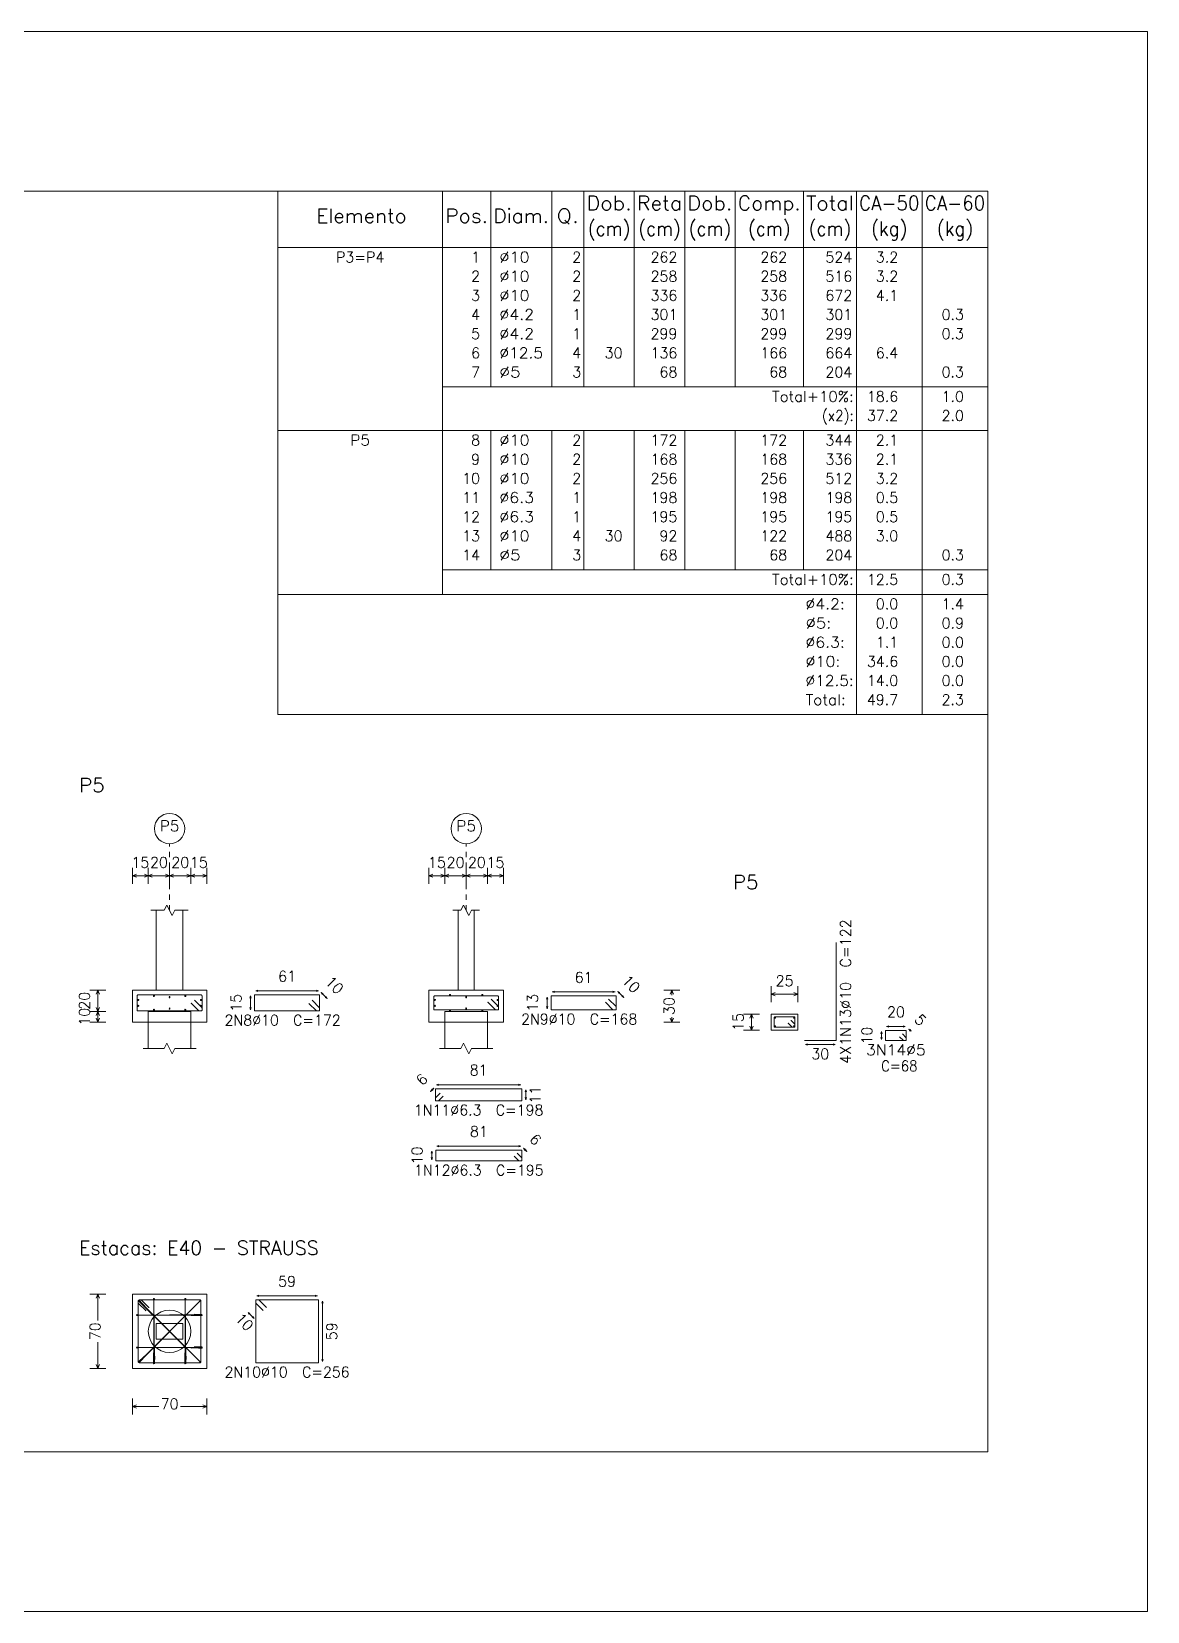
# Model space of a CAD drawing. Header units: millimetres. Extents: x 0 to 376, y 0 to 134.
# Drawn here: x 153.61 to 174.59, y 92.2 to 121.9 of the extents above; entities that cross this region are included whole.
import ezdxf
from ezdxf.enums import TextEntityAlignment as Align

# ---------------------------------------------------------------- set-up
doc = ezdxf.new("R2010")
doc.units = ezdxf.units.MM
doc.linetypes.add('CYPE_PUNTO', pattern=[0.075, 0, -0.075])
for name, color, linetype, lineweight in [('FUN_COTAS', 2, 'Continuous', 0), ('FUN_DES_ARMADURAS', 4, 'Continuous', 0), ('FUN_GEOMETRIA', 2, 'Continuous', 0), ('FUN_REFEREN', 2, 'Continuous', 0), ('FUN_TXT_ARMADURAS', 3, 'Continuous', 0), ('QUAD_BORDA', 1, 'Continuous', 20), ('QUAD_LIMITES', 2, 'Continuous', 0), ('TABELAS', 1, 'Continuous', 9), ('TEXTO_TABELAS', 1, 'Continuous', 0)]:
    doc.layers.add(name, color=color, linetype=linetype, lineweight=lineweight)
doc.styles.add('CYPETXT', font='romans__.ttf', dxfattribs={"height": 0.2})

msp = doc.modelspace()

# ---------------------------------------------------------------- hatches: boundary and pattern name
at = {"layer": 'FUN_DES_ARMADURAS'}
h = msp.add_hatch(color=256, dxfattribs=at)
edge = h.paths.add_edge_path(flags=0)
edge.add_arc((156.6691, 103.6918), 0.0016, 0, 360)
h = msp.add_hatch(color=256, dxfattribs=at)
edge = h.paths.add_edge_path(flags=0)
edge.add_arc((162.1858, 103.6518), 0.0016, 0, 360)
h = msp.add_hatch(color=256, dxfattribs=at)
edge = h.paths.add_edge_path(flags=0)
edge.add_arc((162.2458, 103.7118), 0.0016, 0, 360)
h = msp.add_hatch(color=256, dxfattribs=at)
edge = h.paths.add_edge_path(flags=0)
edge.add_arc((156.6091, 103.6319), 0.0016, 0, 360)
h = msp.add_hatch(color=256, dxfattribs=at)
edge = h.paths.add_edge_path(flags=0)
edge.add_arc((167.8328, 103.2562), 0.0016, 0, 360)
h = msp.add_hatch(color=256, dxfattribs=at)
edge = h.paths.add_edge_path(flags=0)
edge.add_arc((167.8878, 103.3112), 0.0016, 0, 360)
h = msp.add_hatch(color=256, dxfattribs=at)
edge = h.paths.add_edge_path(flags=0)
edge.add_arc((155.6828, 97.9695), 0.0016, 0, 360)
h = msp.add_hatch(color=256, dxfattribs=at)
edge = h.paths.add_edge_path(flags=0)
edge.add_arc((155.7328, 97.9399), 0.0016, 0, 360)
h = msp.add_hatch(color=256, dxfattribs=at)
edge = h.paths.add_edge_path(flags=0)
edge.add_arc((155.752, 97.8545), 0.0016, 0, 360)
h = msp.add_hatch(color=256, dxfattribs=at)
edge = h.paths.add_edge_path(flags=0)
edge.add_arc((155.812, 97.9145), 0.0016, 0, 360)
h = msp.add_hatch(color=256, dxfattribs=at)
edge = h.paths.add_edge_path(flags=0)
edge.add_arc((156.6091, 97.764), 0.0016, 0, 360)
h = msp.add_hatch(color=256, dxfattribs=at)
edge = h.paths.add_edge_path(flags=0)
edge.add_arc((156.6691, 97.7865), 0.0016, 0, 360)
h = msp.add_hatch(color=256, dxfattribs=at)
edge = h.paths.add_edge_path(flags=0)
edge.add_arc((156.6091, 97.154), 0.0016, 0, 360)
h = msp.add_hatch(color=256, dxfattribs=at)
edge = h.paths.add_edge_path(flags=0)
edge.add_arc((156.6691, 97.1765), 0.0016, 0, 360)
h = msp.add_hatch(color=256, dxfattribs=at)
edge = h.paths.add_edge_path(flags=0)
edge.add_arc((155.6973, 96.9478), 0.0016, 0, 360)
h = msp.add_hatch(color=256, dxfattribs=at)
edge = h.paths.add_edge_path(flags=0)
edge.add_arc((155.7268, 96.9979), 0.0016, 0, 360)
h = msp.add_hatch(color=256, dxfattribs=at)
edge = h.paths.add_edge_path(flags=0)
edge.add_arc((155.8993, 97.0573), 0.0016, 0, 360)
h = msp.add_hatch(color=256, dxfattribs=at)
edge = h.paths.add_edge_path(flags=0)
edge.add_arc((155.9221, 96.9973), 0.0016, 0, 360)
h = msp.add_hatch(color=256, dxfattribs=at)
edge = h.paths.add_edge_path(flags=0)
edge.add_arc((156.4893, 97.0573), 0.0016, 0, 360)
h = msp.add_hatch(color=256, dxfattribs=at)
edge = h.paths.add_edge_path(flags=0)
edge.add_arc((156.5121, 96.9973), 0.0016, 0, 360)

# ---------------------------------------------------------------- linework, layer by layer
at = {"layer": 'FUN_COTAS', "linetype": 'CYPE_PUNTO'}
for p, q in [((156.2005, 105.3805), (156.2005, 106.6315)), ((161.7773, 105.3805), (161.7773, 106.6315))]:
    msp.add_line(p, q, dxfattribs=at)
at = {"layer": 'FUN_COTAS'}
for p, q in [((155.5006, 105.8815), (155.5006, 106.1815)), ((155.5006, 106.0315), (155.5755, 106.0615)), ((155.5006, 106.0315), (155.5755, 106.0015)), ((155.5006, 106.0315), (155.8005, 106.0315)), ((155.8005, 106.0315), (155.7255, 106.0615)), ((155.8005, 106.0315), (155.7255, 106.0015)), ((155.8005, 105.8815), (155.8005, 106.1815)), ((155.8005, 105.8815), (155.8005, 106.1815)), ((155.8005, 106.0315), (155.8756, 106.0615)), ((155.8005, 106.0315), (155.8756, 106.0015)), ((155.8005, 106.0315), (156.2005, 106.0315)), ((156.2005, 106.0315), (156.1256, 106.0615)), ((156.2005, 106.0315), (156.1256, 106.0015)), ((156.2005, 105.8815), (156.2005, 106.1815)), ((156.2005, 105.8815), (156.2005, 106.1815)), ((156.2005, 106.0315), (156.2756, 106.0615)), ((156.2005, 106.0315), (156.2756, 106.0015)), ((156.2005, 106.0315), (156.6005, 106.0315)), ((156.6005, 106.0315), (156.5256, 106.0615)), ((156.6005, 106.0315), (156.5256, 106.0015)), ((156.6005, 105.8815), (156.6005, 106.1815)), ((156.6005, 105.8815), (156.6005, 106.1815)), ((156.6005, 106.0315), (156.6755, 106.0615)), ((156.6005, 106.0315), (156.6755, 106.0015)), ((156.6005, 106.0315), (156.9006, 106.0315)), ((156.9006, 106.0315), (156.8255, 106.0615)), ((156.9006, 106.0315), (156.8255, 106.0015)), ((156.9006, 105.8815), (156.9006, 106.1815)), ((161.0772, 105.8815), (161.0772, 106.1815)), ((161.0772, 106.0315), (161.1523, 106.0615)), ((161.0772, 106.0315), (161.1523, 106.0015)), ((161.0772, 106.0315), (161.3773, 106.0315)), ((161.3773, 106.0315), (161.3022, 106.0615)), ((161.3773, 106.0315), (161.3022, 106.0015)), ((161.3773, 105.8815), (161.3773, 106.1815)), ((161.3773, 105.8815), (161.3773, 106.1815)), ((161.3773, 106.0315), (161.4522, 106.0615)), ((161.3773, 106.0315), (161.4522, 106.0015)), ((161.3773, 106.0315), (161.7773, 106.0315)), ((161.7773, 106.0315), (161.7022, 106.0615)), ((161.7773, 106.0315), (161.7022, 106.0015)), ((161.7773, 105.8815), (161.7773, 106.1815)), ((161.7773, 105.8815), (161.7773, 106.1815)), ((161.7773, 106.0315), (161.8522, 106.0615)), ((161.7773, 106.0315), (161.8522, 106.0015)), ((161.7773, 106.0315), (162.1772, 106.0315)), ((162.1772, 106.0315), (162.1022, 106.0615)), ((162.1772, 106.0315), (162.1022, 106.0015)), ((162.1772, 105.8815), (162.1772, 106.1815)), ((162.1772, 105.8815), (162.1772, 106.1815)), ((162.1772, 106.0315), (162.2523, 106.0615)), ((162.1772, 106.0315), (162.2523, 106.0015)), ((162.1772, 106.0315), (162.4772, 106.0315)), ((162.4772, 106.0315), (162.4023, 106.0615)), ((162.4772, 106.0315), (162.4023, 106.0015)), ((162.4772, 105.8815), (162.4772, 106.1815)), ((167.5135, 103.6556), (167.5135, 103.9557)), ((168.0135, 103.6556), (168.0135, 103.9557)), ((154.6995, 103.8805), (154.9995, 103.8805)), ((154.8495, 103.8805), (154.8195, 103.8055)), ((154.8495, 103.8805), (154.8795, 103.8055)), ((154.8495, 103.4805), (154.8495, 103.8805)), ((165.4923, 103.8805), (165.7922, 103.8805)), ((165.6422, 103.8805), (165.6122, 103.8055)), ((165.6422, 103.8805), (165.6722, 103.8055)), ((165.6422, 103.786), (165.6422, 103.8805)), ((167.5135, 103.8056), (167.5885, 103.8357)), ((167.5135, 103.8056), (167.5885, 103.7756)), ((167.5135, 103.8056), (168.0135, 103.8056)), ((168.0135, 103.8056), (167.9385, 103.8357)), ((168.0135, 103.8056), (167.9385, 103.7756)), ((154.6995, 103.4805), (154.9995, 103.4805)), ((154.6995, 103.4805), (154.9995, 103.4805)), ((154.8495, 103.4805), (154.8195, 103.5555)), ((154.8495, 103.4805), (154.8195, 103.4055)), ((154.8495, 103.4805), (154.8795, 103.5555)), ((154.8495, 103.4805), (154.8795, 103.4055)), ((154.8495, 103.2805), (154.8495, 103.4805)), ((165.6422, 103.2805), (165.6422, 103.375)), ((166.9923, 103.4305), (167.2922, 103.4305)), ((167.1422, 103.4305), (167.1122, 103.3555)), ((167.1422, 103.4305), (167.1722, 103.3555)), ((167.1422, 103.1305), (167.1422, 103.4305)), ((154.6995, 103.2805), (154.9995, 103.2805)), ((154.8495, 103.2805), (154.8195, 103.3555)), ((154.8495, 103.2805), (154.8795, 103.3555)), ((165.4923, 103.2805), (165.7922, 103.2805)), ((165.6422, 103.2805), (165.6122, 103.3555)), ((165.6422, 103.2805), (165.6722, 103.3555)), ((166.9923, 103.1305), (167.2922, 103.1305)), ((167.1422, 103.1305), (167.1122, 103.2055)), ((167.1422, 103.1305), (167.1722, 103.2055)), ((154.6995, 98.1659), (154.9995, 98.1659)), ((154.8495, 98.1659), (154.8195, 98.0909)), ((154.8495, 98.1659), (154.8795, 98.0909)), ((154.8495, 97.6714), (154.8495, 98.1659)), ((154.8495, 96.7659), (154.8495, 97.2604)), ((154.8495, 96.7659), (154.8195, 96.8409)), ((154.8495, 96.7659), (154.8795, 96.8409)), ((154.6995, 96.7659), (154.9995, 96.7659)), ((155.5006, 95.9009), (155.5006, 96.2009)), ((155.5006, 96.0509), (155.5755, 96.0809)), ((155.5006, 96.0509), (155.5755, 96.0209)), ((155.5006, 96.0509), (155.995, 96.0509)), ((156.406, 96.0509), (156.9006, 96.0509)), ((156.9006, 96.0509), (156.8255, 96.0809)), ((156.9006, 96.0509), (156.8255, 96.0209)), ((156.9006, 95.9009), (156.9006, 96.2009))]:
    msp.add_line(p, q, dxfattribs=at)
for centre in [(156.2005, 106.9168), (161.7773, 106.9168)]:
    msp.add_circle(centre, 0.2853, dxfattribs=at)
at = {"layer": 'FUN_DES_ARMADURAS'}
for p, q in [((155.5956, 103.6955), (155.6256, 103.6955)), ((155.6105, 103.6805), (155.6105, 103.7105)), ((155.8905, 103.7705), (155.9205, 103.7705)), ((155.9056, 103.7555), (155.9056, 103.7855)), ((156.1911, 103.7542), (156.21, 103.7542)), ((156.1911, 103.7416), (156.21, 103.7416)), ((156.2005, 103.7447), (156.2005, 103.7636)), ((156.2005, 103.7322), (156.2005, 103.7511)), ((156.4805, 103.7705), (156.5105, 103.7705)), ((156.4956, 103.7555), (156.4956, 103.7855)), ((156.7756, 103.6955), (156.8056, 103.6955)), ((156.7905, 103.6805), (156.7905, 103.7105)), ((161.1722, 103.6955), (161.2022, 103.6955)), ((161.1873, 103.6805), (161.1873, 103.7105)), ((161.4572, 103.7905), (161.4872, 103.7905)), ((161.4723, 103.7755), (161.4723, 103.8055)), ((161.7678, 103.7542), (161.7867, 103.7542)), ((161.7678, 103.7416), (161.7867, 103.7416)), ((161.7773, 103.7447), (161.7773, 103.7636)), ((161.7773, 103.7322), (161.7773, 103.7511)), ((162.0673, 103.7905), (162.0973, 103.7905)), ((162.0822, 103.7755), (162.0822, 103.8055)), ((162.3522, 103.6955), (162.3822, 103.6955)), ((162.3673, 103.6805), (162.3673, 103.7105)), ((155.5956, 103.5855), (155.6256, 103.5855)), ((155.6105, 103.5705), (155.6105, 103.6005)), ((155.8905, 103.5105), (155.9205, 103.5105)), ((155.9056, 103.4955), (155.9056, 103.5255)), ((156.1911, 103.5394), (156.21, 103.5394)), ((156.1911, 103.5268), (156.21, 103.5268)), ((156.2005, 103.5299), (156.2005, 103.5489)), ((156.2005, 103.5173), (156.2005, 103.5362)), ((156.4805, 103.5105), (156.5105, 103.5105)), ((156.4956, 103.4955), (156.4956, 103.5255)), ((156.7756, 103.5855), (156.8056, 103.5855)), ((156.7905, 103.5705), (156.7905, 103.6005)), ((161.1722, 103.5855), (161.2022, 103.5855)), ((161.1873, 103.5705), (161.1873, 103.6005)), ((161.4572, 103.4905), (161.4872, 103.4905)), ((161.4723, 103.4755), (161.4723, 103.5055)), ((161.7678, 103.5394), (161.7867, 103.5394)), ((161.7678, 103.5268), (161.7867, 103.5268)), ((161.7773, 103.5299), (161.7773, 103.5489)), ((161.7773, 103.5173), (161.7773, 103.5362)), ((162.0673, 103.4905), (162.0973, 103.4905)), ((162.0822, 103.4755), (162.0822, 103.5055)), ((162.3522, 103.5855), (162.3822, 103.5855)), ((162.3673, 103.5705), (162.3673, 103.6005)), ((167.5685, 103.3605), (167.5985, 103.3605)), ((167.5685, 103.3605), (167.5985, 103.3605)), ((167.5835, 103.3455), (167.5835, 103.3755)), ((167.5835, 103.3455), (167.5835, 103.3755)), ((167.9285, 103.3605), (167.9585, 103.3605)), ((167.9285, 103.3605), (167.9585, 103.3605)), ((167.9435, 103.3455), (167.9435, 103.3755)), ((167.9435, 103.3455), (167.9435, 103.3755)), ((167.5685, 103.2005), (167.5985, 103.2005)), ((167.5685, 103.2005), (167.5985, 103.2005)), ((167.5835, 103.1855), (167.5835, 103.2155)), ((167.5835, 103.1855), (167.5835, 103.2155)), ((167.9285, 103.2005), (167.9585, 103.2005)), ((167.9285, 103.2005), (167.9585, 103.2005)), ((167.9435, 103.1855), (167.9435, 103.2155)), ((167.9435, 103.1855), (167.9435, 103.2155))]:
    msp.add_line(p, q, dxfattribs=at)
for points in [[(168.1355, 102.9305), (168.7355, 102.9305), (168.7355, 104.7753)], [(156.6691, 103.6918), (156.8062, 103.5549), (156.8094, 103.55), (156.8106, 103.5443), (156.8106, 103.5055), (156.8085, 103.498), (156.8031, 103.4925), (156.7956, 103.4905), (155.6055, 103.4905), (155.598, 103.4925), (155.5926, 103.498), (155.5906, 103.5055), (155.5906, 103.7755), (155.5926, 103.783), (155.598, 103.7885), (155.6055, 103.7905), (156.7955, 103.7905), (156.8031, 103.7885), (156.8085, 103.783), (156.8106, 103.7755), (156.8106, 103.5055), (156.8085, 103.498), (156.8031, 103.4925), (156.7956, 103.4905), (156.7568, 103.4905), (156.751, 103.4916), (156.7462, 103.4949), (156.6091, 103.6319)], [(158.8781, 103.6918), (159.0196, 103.5505), (159.0196, 103.4905), (157.7996, 103.4905), (157.7996, 103.7905), (159.0196, 103.7905), (159.0196, 103.4905), (158.9596, 103.4905), (158.8181, 103.6319)], [(162.2458, 103.7118), (162.3829, 103.5748), (162.3861, 103.57), (162.3872, 103.5642), (162.3872, 103.5255), (162.3852, 103.518), (162.3798, 103.5125), (162.3723, 103.5105), (161.1822, 103.5105), (161.1747, 103.5125), (161.1693, 103.518), (161.1672, 103.5255), (161.1672, 103.7555), (161.1693, 103.763), (161.1747, 103.7685), (161.1822, 103.7705), (162.3723, 103.7705), (162.3798, 103.7685), (162.3852, 103.763), (162.3872, 103.7555), (162.3872, 103.5255), (162.3852, 103.518), (162.3798, 103.5125), (162.3723, 103.5105), (162.3335, 103.5105), (162.3277, 103.5116), (162.3229, 103.5149), (162.1858, 103.6518)], [(164.4548, 103.7118), (164.5962, 103.5705), (164.5962, 103.5105), (163.3762, 103.5105), (163.3762, 103.7705), (164.5962, 103.7705), (164.5962, 103.5105), (164.5363, 103.5105), (164.3948, 103.6518)], [(167.8878, 103.3112), (167.9556, 103.2434), (167.9577, 103.2402), (167.9585, 103.2363), (167.9585, 103.1955), (167.9572, 103.1905), (167.9535, 103.1868), (167.9485, 103.1855), (167.5785, 103.1855), (167.5735, 103.1868), (167.5698, 103.1905), (167.5685, 103.1955), (167.5685, 103.3655), (167.5698, 103.3705), (167.5735, 103.3742), (167.5785, 103.3755), (167.9485, 103.3755), (167.9535, 103.3742), (167.9572, 103.3705), (167.9585, 103.3655), (167.9585, 103.1955), (167.9572, 103.1905), (167.9535, 103.1868), (167.9485, 103.1855), (167.9076, 103.1855), (167.9038, 103.1863), (167.9006, 103.1884), (167.8328, 103.2562)], [(169.9818, 103.0562), (170.0525, 102.9855), (170.0525, 102.9305), (169.6625, 102.9305), (169.6625, 103.1205), (170.0525, 103.1205), (170.0525, 102.9305), (169.9975, 102.9305), (169.9268, 103.0012)], [(161.2882, 101.9454), (161.1991, 101.8564), (161.1991, 101.8001), (162.8218, 101.8001), (162.8218, 102.0275), (161.1991, 102.0275), (161.1991, 101.8001), (161.2554, 101.8001), (161.3445, 101.8892)], [(162.7371, 100.8162), (162.8262, 100.7272), (162.8262, 100.6709), (161.2036, 100.6709), (161.2036, 100.8731), (162.8262, 100.8731), (162.8262, 100.6709), (162.7699, 100.6709), (162.6808, 100.76)], [(155.752, 97.8545), (155.6149, 97.9915), (155.6117, 97.9964), (155.6105, 98.0021), (155.6105, 98.0409), (155.6126, 98.0484), (155.618, 98.0539), (155.6255, 98.0559), (156.7756, 98.0559), (156.7831, 98.0539), (156.7885, 98.0484), (156.7905, 98.0409), (156.7905, 96.8909), (156.7885, 96.8834), (156.7831, 96.8779), (156.7756, 96.8759), (155.6256, 96.8759), (155.618, 96.8779), (155.6126, 96.8834), (155.6105, 96.8909), (155.6105, 98.0409), (155.6126, 98.0484), (155.618, 98.0539), (155.6255, 98.0559), (155.6643, 98.0559), (155.6701, 98.0548), (155.6749, 98.0515), (155.812, 97.9145)], [(155.6828, 97.9695), (155.6236, 98.0316), (155.6219, 98.0334), (155.6214, 98.0341), (155.6222, 98.0349), (155.6234, 98.034), (155.6264, 98.0311), (155.6304, 98.0272), (156.7662, 96.9002), (156.7702, 96.8962), (156.7732, 96.8933), (156.7742, 96.8922), (156.7732, 96.8933), (156.7703, 96.8962), (156.7663, 96.9002), (155.6348, 98.0316), (155.6309, 98.0356), (155.628, 98.0386), (155.6271, 98.0398), (155.6311, 98.0438), (155.6323, 98.0429), (155.6353, 98.04), (155.6393, 98.0361), (155.6679, 98.0077), (155.671, 98.0046), (155.6736, 98.002), (155.7328, 97.9399)], [(155.6973, 96.9478), (155.6349, 96.8888), (155.6331, 96.8871), (155.6324, 96.8866), (155.6316, 96.8875), (155.6325, 96.8887), (155.6353, 96.8917), (155.6393, 96.8958), (156.7663, 98.0316), (156.7703, 98.0356), (156.7732, 98.0385), (156.7742, 98.0396), (156.7732, 98.0385), (156.7703, 98.0356), (156.7663, 98.0316), (155.6348, 96.9002), (155.6308, 96.8962), (155.6278, 96.8934), (155.6266, 96.8924), (155.6226, 96.8964), (155.6236, 96.8976), (155.6264, 96.9006), (155.6304, 96.9047), (155.6588, 96.9333), (155.6618, 96.9363), (155.6645, 96.9389), (155.7268, 96.9979)], [(155.9221, 96.9973), (155.918, 96.8603), (155.9178, 96.857), (155.9176, 96.8559), (155.9161, 96.8559), (155.9158, 96.8579), (155.9156, 96.8634), (155.9154, 96.8709), (155.9057, 98.0609), (155.9056, 98.0684), (155.9056, 98.0739), (155.9056, 98.0759), (155.9056, 98.0739), (155.9056, 98.0684), (155.9056, 98.0609), (155.9056, 96.8709), (155.9055, 96.8634), (155.9053, 96.8579), (155.905, 96.8559), (155.8961, 96.8559), (155.8958, 96.8579), (155.8956, 96.8634), (155.8954, 96.8709), (155.8951, 96.9097), (155.8951, 96.9154), (155.8952, 96.9203), (155.8993, 97.0573)], [(156.5121, 96.9973), (156.508, 96.8603), (156.5078, 96.857), (156.5076, 96.8559), (156.5061, 96.8559), (156.5058, 96.8579), (156.5056, 96.8634), (156.5054, 96.8709), (156.4957, 98.0609), (156.4956, 98.0684), (156.4956, 98.0739), (156.4956, 98.0759), (156.4956, 98.0739), (156.4956, 98.0684), (156.4956, 98.0609), (156.4956, 96.8709), (156.4955, 96.8634), (156.4953, 96.8579), (156.495, 96.8559), (156.4861, 96.8559), (156.4858, 96.8579), (156.4856, 96.8634), (156.4854, 96.8709), (156.4851, 96.9097), (156.4851, 96.9154), (156.4852, 96.9203), (156.4893, 97.0573)], [(157.961, 97.8545), (157.8195, 97.9959), (157.8195, 98.0559), (158.9995, 98.0559), (158.9995, 96.8759), (157.8195, 96.8759), (157.8195, 98.0559), (157.8795, 98.0559), (158.021, 97.9145)], [(156.6691, 97.7865), (156.8062, 97.783), (156.8094, 97.7829), (156.8106, 97.7827), (156.8106, 97.7814), (156.8085, 97.7811), (156.8031, 97.7809), (156.7956, 97.7808), (155.6055, 97.771), (155.598, 97.771), (155.5926, 97.7709), (155.5906, 97.7709), (155.5926, 97.7709), (155.598, 97.7709), (155.6055, 97.7709), (156.7955, 97.7709), (156.8031, 97.7708), (156.8085, 97.7707), (156.8106, 97.7704), (156.8106, 97.7614), (156.8085, 97.7611), (156.8031, 97.7609), (156.7956, 97.7608), (156.7568, 97.7605), (156.751, 97.7605), (156.7462, 97.7605), (156.6091, 97.764)], [(156.6691, 97.1765), (156.8062, 97.173), (156.8094, 97.1729), (156.8106, 97.1727), (156.8106, 97.1714), (156.8085, 97.1711), (156.8031, 97.1709), (156.7956, 97.1708), (155.6055, 97.161), (155.598, 97.161), (155.5926, 97.1609), (155.5906, 97.1609), (155.5926, 97.1609), (155.598, 97.1609), (155.6055, 97.1609), (156.7955, 97.1609), (156.8031, 97.1608), (156.8085, 97.1607), (156.8106, 97.1604), (156.8106, 97.1514), (156.8085, 97.1511), (156.8031, 97.1509), (156.7956, 97.1508), (156.7568, 97.1505), (156.751, 97.1505), (156.7462, 97.1505), (156.6091, 97.154)]]:
    msp.add_lwpolyline(points, dxfattribs=at)
for centre, radius in [((155.6105, 103.6955), 0.01), ((155.9056, 103.7705), 0.01), ((156.2005, 103.7542), 0.0063), ((156.2005, 103.7416), 0.0063), ((156.4956, 103.7705), 0.01), ((156.6691, 103.6918), 0.0016), ((156.7905, 103.6955), 0.01), ((161.1873, 103.6955), 0.01), ((161.4723, 103.7905), 0.01), ((161.7773, 103.7542), 0.0063), ((161.7773, 103.7416), 0.0063), ((162.0822, 103.7905), 0.01), ((162.1858, 103.6518), 0.0016), ((162.2458, 103.7118), 0.0016), ((162.3673, 103.6955), 0.01), ((155.6105, 103.5855), 0.01), ((155.9056, 103.5105), 0.01), ((156.2005, 103.5394), 0.0063), ((156.2005, 103.5268), 0.0063), ((156.4956, 103.5105), 0.01), ((156.6091, 103.6319), 0.0016), ((156.7905, 103.5855), 0.01), ((161.1873, 103.5855), 0.01), ((161.4723, 103.4905), 0.01), ((161.7773, 103.5394), 0.0063), ((161.7773, 103.5268), 0.0063), ((162.0822, 103.4905), 0.01), ((162.3673, 103.5855), 0.01), ((167.5835, 103.3605), 0.01), ((167.5835, 103.3605), 0.01), ((167.9435, 103.3605), 0.01), ((167.9435, 103.3605), 0.01), ((167.5835, 103.2005), 0.01), ((167.5835, 103.2005), 0.01), ((167.8328, 103.2562), 0.0016), ((167.8878, 103.3112), 0.0016), ((167.9435, 103.2005), 0.01), ((167.9435, 103.2005), 0.01), ((155.9056, 98.0759), 0.01), ((156.4956, 98.0759), 0.01), ((156.7742, 98.0396), 0.0063), ((155.5906, 97.7709), 0.01), ((155.6828, 97.9695), 0.0016), ((155.7328, 97.9399), 0.0016), ((155.752, 97.8545), 0.0016), ((155.812, 97.9145), 0.0016), ((156.6091, 97.764), 0.0016), ((156.6691, 97.7865), 0.0016), ((155.5906, 97.1609), 0.01), ((156.6091, 97.154), 0.0016), ((156.6691, 97.1765), 0.0016), ((155.6973, 96.9478), 0.0016), ((155.7268, 96.9979), 0.0016), ((155.8993, 97.0573), 0.0016), ((155.9221, 96.9973), 0.0016), ((156.4893, 97.0573), 0.0016), ((156.5121, 96.9973), 0.0016), ((156.7742, 96.8922), 0.0063)]:
    msp.add_circle(centre, radius, dxfattribs=at)
at = {"layer": 'FUN_GEOMETRIA'}
for p, q in [((155.9505, 105.3805), (155.9505, 103.8805)), ((156.4505, 103.8805), (156.4505, 105.3805)), ((161.6273, 103.8805), (161.6273, 105.3805)), ((161.9272, 103.8805), (161.9272, 105.3805)), ((155.5006, 103.8805), (156.9006, 103.8805)), ((155.5006, 103.8805), (155.5006, 103.2805)), ((156.4505, 103.8805), (155.9505, 103.8805)), ((156.9006, 103.2805), (156.9006, 103.8805)), ((161.0772, 103.8805), (162.4772, 103.8805)), ((161.0772, 103.2805), (161.0772, 103.8805)), ((161.9272, 103.8805), (161.6273, 103.8805)), ((162.4772, 103.2805), (162.4772, 103.8805)), ((155.8005, 103.4805), (156.6005, 103.4805)), ((155.8005, 102.7805), (155.8005, 103.4805)), ((156.6005, 102.7805), (156.6005, 103.4805)), ((162.1772, 103.4805), (161.3773, 103.4805)), ((161.3773, 102.7805), (161.3773, 103.4805)), ((162.1772, 102.7805), (162.1772, 103.4805)), ((156.9006, 103.2805), (155.5006, 103.2805)), ((162.4772, 103.2805), (161.0772, 103.2805))]:
    msp.add_line(p, q, dxfattribs=at)
for points in [[(155.8505, 105.3805), (156.1005, 105.3805), (156.1506, 105.4805), (156.2506, 105.2805), (156.3005, 105.3805), (156.5505, 105.3805)], [(161.5273, 105.3805), (161.6772, 105.3805), (161.7272, 105.4805), (161.8272, 105.2805), (161.8773, 105.3805), (162.0273, 105.3805)], [(155.7005, 102.7805), (156.1005, 102.7805), (156.1506, 102.8805), (156.2506, 102.6805), (156.3005, 102.7805), (156.7005, 102.7805)], [(162.2773, 102.7805), (161.8773, 102.7805), (161.8272, 102.6805), (161.7272, 102.8805), (161.6772, 102.7805), (161.2773, 102.7805)]]:
    msp.add_lwpolyline(points, dxfattribs=at)
for points in [[(167.5135, 103.1305), (168.0135, 103.1305), (168.0135, 103.4305), (167.5135, 103.4305), (167.5135, 103.1305)], [(155.5006, 96.7659), (156.9006, 96.7659), (156.9006, 98.1659), (155.5006, 98.1659), (155.5006, 96.7659)], [(155.9505, 97.3159), (156.4505, 97.3159), (156.4505, 97.6159), (155.9505, 97.6159), (155.9505, 97.3159)]]:
    msp.add_lwpolyline(points, close=True, dxfattribs=at)
msp.add_circle((156.2005, 97.4659), 0.4, dxfattribs=at)
at = {"layer": 'FUN_TXT_ARMADURAS'}
for p, q in [((157.7121, 103.7303), (157.7245, 103.7703)), ((157.7371, 103.7303), (157.7245, 103.7703)), ((157.7245, 103.5107), (157.7245, 103.7703)), ((157.8597, 103.878), (157.8197, 103.8655)), ((157.8597, 103.853), (157.8197, 103.8655)), ((157.8197, 103.8655), (158.9993, 103.8655)), ((158.9594, 103.878), (158.9993, 103.8655)), ((158.9594, 103.853), (158.9993, 103.8655)), ((159.0709, 103.7996), (159.0515, 103.8367)), ((159.0886, 103.8173), (159.0515, 103.8367)), ((159.0515, 103.8367), (159.1643, 103.7239)), ((159.1272, 103.7433), (159.1643, 103.7239)), ((159.1449, 103.761), (159.1643, 103.7239)), ((163.2887, 103.7103), (163.3013, 103.7503)), ((163.3137, 103.7103), (163.3013, 103.7503)), ((163.3013, 103.5307), (163.3013, 103.7503)), ((163.4365, 103.858), (163.3964, 103.8455)), ((163.4365, 103.833), (163.3964, 103.8455)), ((163.3964, 103.8455), (164.5761, 103.8455)), ((164.536, 103.858), (164.5761, 103.8455)), ((164.536, 103.833), (164.5761, 103.8455)), ((164.6476, 103.8196), (164.6281, 103.8567)), ((164.6653, 103.8372), (164.6281, 103.8567)), ((164.6281, 103.8567), (164.741, 103.7439)), ((164.7039, 103.7633), (164.741, 103.7439)), ((164.7215, 103.781), (164.741, 103.7439)), ((157.7121, 103.5507), (157.7245, 103.5107)), ((157.7371, 103.5507), (157.7245, 103.5107)), ((163.2887, 103.5707), (163.3013, 103.5307)), ((163.3137, 103.5707), (163.3013, 103.5307)), ((169.575, 103.0603), (169.5875, 103.1003)), ((169.6, 103.0603), (169.5875, 103.1003)), ((169.5875, 102.9507), (169.5875, 103.1003)), ((169.7227, 103.208), (169.6827, 103.1955)), ((169.7227, 103.183), (169.6827, 103.1955)), ((169.6827, 103.1955), (170.0323, 103.1955)), ((169.9923, 103.208), (170.0323, 103.1955)), ((169.9923, 103.183), (170.0323, 103.1955)), ((170.1216, 103.1109), (170.1021, 103.148)), ((170.1392, 103.1285), (170.1021, 103.148)), ((170.1021, 103.148), (170.1443, 103.1058)), ((170.1071, 103.1253), (170.1443, 103.1058)), ((170.1248, 103.143), (170.1443, 103.1058)), ((168.1957, 102.868), (168.1557, 102.8555)), ((168.1957, 102.843), (168.1557, 102.8555)), ((168.1557, 102.8555), (168.7153, 102.8555)), ((168.6753, 102.868), (168.7153, 102.8555)), ((168.6753, 102.843), (168.7153, 102.8555)), ((169.575, 102.9907), (169.5875, 102.9507)), ((169.6, 102.9907), (169.5875, 102.9507)), ((161.1679, 102.0372), (161.1073, 101.9767)), ((161.1268, 102.0139), (161.1073, 101.9767)), ((161.1445, 101.9962), (161.1073, 101.9767)), ((161.1307, 102.0178), (161.1679, 102.0372)), ((161.1484, 102.0001), (161.1679, 102.0372)), ((161.2593, 102.115), (161.2193, 102.1025)), ((161.2593, 102.09), (161.2193, 102.1025)), ((162.8016, 102.1025), (161.2193, 102.1025)), ((162.7616, 102.115), (162.8016, 102.1025)), ((162.7616, 102.09), (162.8016, 102.1025)), ((162.8843, 101.9673), (162.8968, 102.0073)), ((162.9093, 101.9673), (162.8968, 102.0073)), ((162.8968, 101.8203), (162.8968, 102.0073)), ((162.8843, 101.8603), (162.8968, 101.8203)), ((162.9093, 101.8603), (162.8968, 101.8203)), ((161.1161, 100.8129), (161.1285, 100.8529)), ((161.1161, 100.7311), (161.1285, 100.6911)), ((161.1411, 100.8129), (161.1285, 100.8529)), ((161.1285, 100.6911), (161.1285, 100.8529)), ((161.1411, 100.7311), (161.1285, 100.6911)), ((161.2637, 100.9606), (161.2237, 100.9481)), ((161.2637, 100.9356), (161.2237, 100.9481)), ((161.2237, 100.9481), (162.806, 100.9481)), ((162.766, 100.9606), (162.806, 100.9481)), ((162.766, 100.9356), (162.806, 100.9481)), ((162.8769, 100.8709), (162.8574, 100.908)), ((162.8946, 100.8886), (162.8574, 100.908)), ((162.8574, 100.908), (162.918, 100.8475)), ((162.8808, 100.867), (162.918, 100.8475)), ((162.8985, 100.8847), (162.918, 100.8475)), ((157.8798, 98.1434), (157.8398, 98.1309)), ((157.8798, 98.1184), (157.8398, 98.1309)), ((157.8398, 98.1309), (158.9794, 98.1309)), ((158.9393, 98.1434), (158.9794, 98.1309)), ((158.9393, 98.1184), (158.9794, 98.1309)), ((159.062, 97.9957), (159.0745, 98.0357)), ((159.0871, 97.9957), (159.0745, 98.0357)), ((159.0745, 98.0357), (159.0745, 96.8961)), ((157.6942, 97.7854), (157.6747, 97.8225)), ((157.7119, 97.8031), (157.6747, 97.8225)), ((157.7876, 97.7097), (157.6747, 97.8225)), ((157.7505, 97.7291), (157.7876, 97.7097)), ((157.7681, 97.7468), (157.7876, 97.7097)), ((159.062, 96.9361), (159.0745, 96.8961)), ((159.0871, 96.9361), (159.0745, 96.8961))]:
    msp.add_line(p, q, dxfattribs=at)
at = {"layer": 'QUAD_BORDA'}
msp.add_lwpolyline([(135.5857, 95.2005), (171.5857, 95.2005), (171.5857, 118.9005), (135.5857, 118.9005), (135.5857, 95.2005)], close=True, dxfattribs=at)
at = {"layer": 'QUAD_LIMITES'}
msp.add_lwpolyline([(132.5857, 92.2005), (174.5857, 92.2005), (174.5857, 121.9005), (132.5857, 121.9005), (132.5857, 92.2005)], close=True, dxfattribs=at)
at = {"layer": 'TABELAS'}
for p, q in [((158.2337, 117.7905), (158.2337, 118.9005)), ((158.2337, 118.9005), (171.5857, 118.9005)), ((161.3338, 117.7905), (161.3338, 118.9005)), ((162.2378, 117.7905), (162.2378, 118.9005)), ((163.3858, 117.7905), (163.3858, 118.9005)), ((163.9897, 117.7905), (163.9897, 118.9005)), ((164.9377, 117.7905), (164.9377, 118.9005)), ((165.8858, 117.7905), (165.8858, 118.9005)), ((166.8338, 117.7905), (166.8338, 118.9005)), ((168.1178, 117.7905), (168.1178, 118.9005)), ((169.1138, 117.7905), (169.1138, 118.9005)), ((170.3498, 117.7905), (170.3498, 118.9005)), ((171.5857, 117.7905), (171.5857, 118.9005)), ((158.2337, 117.8405), (171.5857, 117.8405)), ((158.2337, 114.4505), (158.2337, 117.7905)), ((161.3338, 114.4505), (161.3338, 117.7905)), ((162.2378, 115.2205), (162.2378, 117.7905)), ((163.3858, 115.2205), (163.3858, 117.7905)), ((163.9897, 115.2205), (163.9897, 117.7905)), ((164.9377, 115.2205), (164.9377, 117.7905)), ((165.8858, 115.2205), (165.8858, 117.7905)), ((166.8338, 115.2205), (166.8338, 117.7905)), ((168.1178, 115.2205), (168.1178, 117.7905)), ((169.1138, 114.4505), (169.1138, 117.7905)), ((170.3498, 114.4505), (170.3498, 117.7905)), ((171.5857, 114.4505), (171.5857, 117.7905)), ((161.3338, 115.2205), (171.5857, 115.2205)), ((158.2337, 114.3505), (158.2337, 114.4505)), ((158.2337, 114.4005), (171.5857, 114.4005)), ((158.2337, 111.3705), (158.2337, 114.3505)), ((161.3338, 114.3505), (161.3338, 114.4505)), ((161.3338, 111.3705), (161.3338, 114.3505)), ((162.2378, 114.3505), (162.2378, 114.4005)), ((162.2378, 111.7805), (162.2378, 114.3505)), ((163.3858, 114.3505), (163.3858, 114.4005)), ((163.3858, 111.7805), (163.3858, 114.3505)), ((163.9897, 114.3505), (163.9897, 114.4005)), ((163.9897, 111.7805), (163.9897, 114.3505)), ((164.9377, 114.3505), (164.9377, 114.4005)), ((164.9377, 111.7805), (164.9377, 114.3505)), ((165.8858, 114.3505), (165.8858, 114.4005)), ((165.8858, 111.7805), (165.8858, 114.3505)), ((166.8338, 114.3505), (166.8338, 114.4005)), ((166.8338, 111.7805), (166.8338, 114.3505)), ((168.1178, 114.3505), (168.1178, 114.4005)), ((168.1178, 111.7805), (168.1178, 114.3505)), ((169.1138, 114.3505), (169.1138, 114.4505)), ((169.1138, 111.3705), (169.1138, 114.3505)), ((170.3498, 114.3505), (170.3498, 114.4505)), ((170.3498, 111.3705), (170.3498, 114.3505)), ((171.5857, 114.3505), (171.5857, 114.4505)), ((171.5857, 111.3705), (171.5857, 114.3505)), ((161.3338, 111.7805), (171.5857, 111.7805)), ((158.2337, 111.2705), (158.2337, 111.3705)), ((158.2337, 111.3205), (171.5857, 111.3205)), ((158.2337, 110.9105), (158.2337, 111.2705)), ((161.3338, 111.3205), (161.3338, 111.3705)), ((169.1138, 111.2705), (169.1138, 111.3705)), ((169.1138, 110.9105), (169.1138, 111.2705)), ((170.3498, 111.2705), (170.3498, 111.3705)), ((170.3498, 110.9105), (170.3498, 111.2705)), ((171.5857, 111.2705), (171.5857, 111.3705)), ((171.5857, 110.9105), (171.5857, 111.2705)), ((158.2337, 110.5505), (158.2337, 110.9105)), ((169.1138, 110.5505), (169.1138, 110.9105)), ((170.3498, 110.5505), (170.3498, 110.9105)), ((171.5857, 110.5505), (171.5857, 110.9105)), ((158.2337, 110.1905), (158.2337, 110.5505)), ((169.1138, 110.1905), (169.1138, 110.5505)), ((170.3498, 110.1905), (170.3498, 110.5505)), ((171.5857, 110.1905), (171.5857, 110.5505)), ((158.2337, 109.8305), (158.2337, 110.1905)), ((169.1138, 109.8305), (169.1138, 110.1905)), ((170.3498, 109.8305), (170.3498, 110.1905)), ((171.5857, 109.8305), (171.5857, 110.1905)), ((158.2337, 109.4705), (158.2337, 109.8305)), ((169.1138, 109.4705), (169.1138, 109.8305)), ((170.3498, 109.4705), (170.3498, 109.8305)), ((171.5857, 109.4705), (171.5857, 109.8305)), ((158.2337, 109.0605), (158.2337, 109.4705)), ((169.1138, 109.0605), (169.1138, 109.4705)), ((170.3498, 109.0605), (170.3498, 109.4705)), ((171.5857, 109.0605), (171.5857, 109.4705)), ((158.2337, 109.0605), (171.5857, 109.0605))]:
    msp.add_line(p, q, dxfattribs=at)

# ---------------------------------------------------------------- texts
at = {"layer": 'FUN_COTAS', "style": 'CYPETXT'}
for s, width, p, p2 in [('P5', 0.935124, (156.0161, 106.8668), (156.3851, 106.8668)), ('P5', 0.935124, (161.5927, 106.8668), (161.9617, 106.8668)), ('15', 0.872274, (155.4826, 106.1815), (155.8185, 106.1815)), ('20', 0.872274, (155.8325, 106.1815), (156.1686, 106.1815)), ('20', 0.872274, (156.2326, 106.1815), (156.5685, 106.1815)), ('15', 0.872274, (156.5825, 106.1815), (156.9186, 106.1815)), ('15', 0.872274, (161.0592, 106.1815), (161.3953, 106.1815)), ('20', 0.872274, (161.4092, 106.1815), (161.7452, 106.1815)), ('20', 0.872274, (161.8092, 106.1815), (162.1453, 106.1815)), ('15', 0.872274, (162.1592, 106.1815), (162.4952, 106.1815)), ('25', 0.872274, (167.5955, 103.9557), (167.9315, 103.9557)), ('70', 0.872274, (156.0325, 96.0009), (156.3685, 96.0009))]:
    msp.add_text(s, height=0.2, dxfattribs=dict(at, width=width)).set_placement(p, p2, align=Align.FIT)
at = {"layer": 'FUN_COTAS', "style": 'CYPETXT', "width": 0.872274}
for s, p, p2 in [('20', (154.6995, 103.5125), (154.6995, 103.8485)), ('30', (165.6923, 103.4125), (165.6923, 103.7485)), ('10', (154.6995, 103.2125), (154.6995, 103.5485)), ('15', (166.9923, 103.1125), (166.9923, 103.4485)), ('70', (154.8996, 97.2979), (154.8996, 97.6339))]:
    msp.add_text(s, height=0.2, rotation=90, dxfattribs=at).set_placement(p, p2, align=Align.FIT)
at = {"layer": 'FUN_REFEREN', "style": 'CYPETXT', "width": 0.935124}
msp.add_text('P5', height=0.26, dxfattribs=at).set_placement((154.4995, 107.6022), (154.9793, 107.6022), align=Align.FIT)
at = {"layer": 'FUN_TXT_ARMADURAS', "style": 'CYPETXT'}
for s, height, width, p, p2 in [('P5', 0.26, 0.935124, (166.7922, 105.7799), (167.272, 105.7799)), ('61', 0.2, 0.872274, (158.2415, 104.0405), (158.5776, 104.0405)), ('61', 0.2, 0.872274, (163.8183, 104.0205), (164.1542, 104.0205)), ('2N8%%c10  C=172', 0.2, 0.819881, (157.2336, 103.2155), (159.4176, 103.2155)), ('2N9%%c10  C=168', 0.2, 0.819881, (162.8102, 103.2355), (164.9942, 103.2355)), ('20', 0.2, 0.872274, (169.6895, 103.3705), (170.0255, 103.3705)), ('30', 0.2, 0.872274, (168.2675, 102.5805), (168.6035, 102.5805)), ('3N14%%c5', 0.2, 0.940329, (169.2965, 102.6555), (170.4185, 102.6555)), ('81', 0.2, 0.872274, (161.8424, 102.2775), (162.1784, 102.2775)), (' C=68', 0.2, 0.752788, (169.4525, 102.3555), (170.2625, 102.3555)), ('1N11%%c6.3  C=198', 0.2, 0.824365, (160.7924, 101.5251), (163.2284, 101.5251)), ('81', 0.2, 0.872274, (161.8469, 101.1231), (162.1829, 101.1231)), ('1N12%%c6.3  C=195', 0.2, 0.824365, (160.7969, 100.3959), (163.2329, 100.3959)), ('Estacas: E40 - STRAUSS', 0.26, 0.863788, (154.4995, 98.9059), (159.0041, 98.9059)), ('59', 0.2, 0.872274, (158.2415, 98.3059), (158.5776, 98.3059)), ('2N10%%c10  C=256', 0.2, 0.823414, (157.2336, 96.6009), (159.5856, 96.6009))]:
    msp.add_text(s, height=height, dxfattribs=dict(at, width=width)).set_placement(p, p2, align=Align.FIT)
for s, rotation, width, p, p2 in [('4X1N13%%c10  C=122', 90, 0.838475, (169.0105, 102.4939), (169.0105, 105.2119)), ('10', 315.01484, 0.872274, (159.1128, 104.0228), (159.3504, 103.7853)), ('10', 315.01978, 0.872274, (164.6894, 104.0428), (164.9271, 103.8053)), ('15', 90, 0.872274, (157.5496, 103.4725), (157.5496, 103.8085)), ('13', 90, 0.872274, (163.1262, 103.4725), (163.1262, 103.8085)), ('5', 315.00742, 0.872274, (170.1875, 103.3101), (170.3063, 103.1913)), ('10', 90, 0.872274, (169.4125, 102.8575), (169.4125, 103.1935)), ('6', 44.98887, 0.872274, (160.9545, 102.0714), (161.0733, 102.1901)), ('11', 90, 0.872274, (163.1718, 101.7458), (163.1718, 102.0818)), ('6', 315.0136, 0.872274, (162.952, 101.0609), (163.0708, 100.9422)), ('10', 90, 0.872274, (160.9536, 100.604), (160.9536, 100.94)), ('10', 315, 0.872274, (157.4179, 97.6904), (157.6555, 97.4528)), ('59', 90, 0.872274, (159.3495, 97.2979), (159.3495, 97.6339))]:
    msp.add_text(s, height=0.2, rotation=rotation, dxfattribs=dict(at, width=width)).set_placement(p, p2, align=Align.FIT)
at = {"layer": 'TEXTO_TABELAS', "style": 'CYPETXT'}
for s, height, width, p, p2 in [('Dob.', 0.26667, 0.953523, (164.0397, 118.5438), (164.8878, 118.5438)), ('Reta', 0.26667, 0.94055, (164.9878, 118.5438), (165.8357, 118.5438)), ('Dob.', 0.26667, 0.953523, (165.9358, 118.5438), (166.7837, 118.5438)), ('Comp.', 0.26667, 0.895522, (166.8837, 118.5438), (168.0677, 118.5438)), ('Total', 0.26667, 0.935673, (168.1678, 118.5438), (169.0637, 118.5438)), ('CA-50', 0.26667, 0.813132, (169.1637, 118.5438), (170.2997, 118.5438)), ('CA-60', 0.26667, 0.813132, (170.3998, 118.5438), (171.5358, 118.5438)), ('Elemento', 0.26667, 0.923378, (158.9588, 118.3038), (160.6587, 118.3038)), ('Pos.', 0.26667, 0.930268, (161.3837, 118.3038), (162.1877, 118.3038)), ('Diam.', 0.26667, 0.924488, (162.2877, 118.3038), (163.3357, 118.3038)), ('Q.', 0.26667, 1.025806, (163.4758, 118.3038), (163.8998, 118.3038)), ('(cm)', 0.26667, 0.819001, (164.0637, 118.0638), (164.8638, 118.0638)), ('(cm)', 0.26667, 0.819001, (165.0118, 118.0638), (165.8117, 118.0638)), ('(cm)', 0.26667, 0.819001, (165.9598, 118.0638), (166.7597, 118.0638)), ('(cm)', 0.26667, 0.819001, (167.0757, 118.0638), (167.8758, 118.0638)), ('(cm)', 0.26667, 0.819001, (168.2158, 118.0638), (169.0157, 118.0638)), ('(kg)', 0.26667, 0.827954, (169.3897, 118.0638), (170.0737, 118.0638)), ('(kg)', 0.26667, 0.827954, (170.6258, 118.0638), (171.3098, 118.0638)), ('P3=P4', 0.2, 0.878443, (159.3278, 117.5605), (160.2397, 117.5605)), ('1', 0.2, 0.872274, (161.8698, 117.5605), (162.0377, 117.5605)), ('%%c10', 0.2, 0.955414, (162.4007, 117.5605), (162.9708, 117.5605)), ('2', 0.2, 0.872274, (163.7717, 117.5605), (163.9398, 117.5605)), ('262', 0.2, 0.872274, (165.2438, 117.5605), (165.7477, 117.5605)), ('262', 0.2, 0.872274, (167.3077, 117.5605), (167.8117, 117.5605)), ('524', 0.2, 0.872274, (168.5317, 117.5605), (169.0358, 117.5605)), ('3.2', 0.2, 0.868127, (169.4797, 117.5605), (169.8998, 117.5605)), ('2', 0.2, 0.872274, (161.8698, 117.2005), (162.0377, 117.2005)), ('%%c10', 0.2, 0.955414, (162.4007, 117.2005), (162.9708, 117.2005)), ('2', 0.2, 0.872274, (163.7717, 117.2005), (163.9398, 117.2005)), ('258', 0.2, 0.872274, (165.2438, 117.2005), (165.7477, 117.2005)), ('258', 0.2, 0.872274, (167.3077, 117.2005), (167.8117, 117.2005)), ('516', 0.2, 0.872274, (168.5317, 117.2005), (169.0358, 117.2005)), ('3.2', 0.2, 0.868127, (169.4797, 117.2005), (169.8998, 117.2005)), ('3', 0.2, 0.872274, (161.8698, 116.8405), (162.0377, 116.8405)), ('%%c10', 0.2, 0.955414, (162.4007, 116.8405), (162.9708, 116.8405)), ('2', 0.2, 0.872274, (163.7717, 116.8405), (163.9398, 116.8405)), ('336', 0.2, 0.872274, (165.2438, 116.8405), (165.7477, 116.8405)), ('336', 0.2, 0.872274, (167.3077, 116.8405), (167.8117, 116.8405)), ('672', 0.2, 0.872274, (168.5317, 116.8405), (169.0358, 116.8405)), ('4.1', 0.2, 0.868127, (169.4797, 116.8405), (169.8998, 116.8405)), ('4', 0.2, 0.872274, (161.8698, 116.4805), (162.0377, 116.4805)), ('%%c4.2', 0.2, 0.940736, (162.4007, 116.4805), (163.0548, 116.4805)), ('1', 0.2, 0.872274, (163.7717, 116.4805), (163.9398, 116.4805)), ('301', 0.2, 0.872274, (165.2438, 116.4805), (165.7477, 116.4805)), ('301', 0.2, 0.872274, (167.3077, 116.4805), (167.8117, 116.4805)), ('301', 0.2, 0.872274, (168.5317, 116.4805), (169.0358, 116.4805)), ('0.3', 0.2, 0.868127, (170.7158, 116.4805), (171.1358, 116.4805)), ('5', 0.2, 0.872274, (161.8698, 116.1205), (162.0377, 116.1205)), ('%%c4.2', 0.2, 0.940736, (162.4007, 116.1205), (163.0548, 116.1205)), ('1', 0.2, 0.872274, (163.7717, 116.1205), (163.9398, 116.1205)), ('299', 0.2, 0.872274, (165.2438, 116.1205), (165.7477, 116.1205)), ('299', 0.2, 0.872274, (167.3077, 116.1205), (167.8117, 116.1205)), ('299', 0.2, 0.872274, (168.5317, 116.1205), (169.0358, 116.1205)), ('0.3', 0.2, 0.868127, (170.7158, 116.1205), (171.1358, 116.1205)), ('6', 0.2, 0.872274, (161.8698, 115.7605), (162.0377, 115.7605)), ('%%c12.5', 0.2, 0.925884, (162.4007, 115.7605), (163.2227, 115.7605)), ('4', 0.2, 0.872274, (163.7717, 115.7605), (163.9398, 115.7605)), ('30', 0.2, 0.872274, (164.3798, 115.7605), (164.7158, 115.7605)), ('136', 0.2, 0.872274, (165.2438, 115.7605), (165.7477, 115.7605)), ('166', 0.2, 0.872274, (167.3077, 115.7605), (167.8117, 115.7605)), ('664', 0.2, 0.872274, (168.5317, 115.7605), (169.0358, 115.7605)), ('6.4', 0.2, 0.868127, (169.4797, 115.7605), (169.8998, 115.7605)), ('7', 0.2, 0.872274, (161.8698, 115.4005), (162.0377, 115.4005)), ('%%c5', 0.2, 0.99505, (162.4007, 115.4005), (162.8028, 115.4005)), ('3', 0.2, 0.872274, (163.7717, 115.4005), (163.9398, 115.4005)), ('68', 0.2, 0.872274, (165.4118, 115.4005), (165.7477, 115.4005)), ('68', 0.2, 0.872274, (167.4758, 115.4005), (167.8117, 115.4005)), ('204', 0.2, 0.872274, (168.5317, 115.4005), (169.0358, 115.4005)), ('0.3', 0.2, 0.868127, (170.7158, 115.4005), (171.1358, 115.4005)), ('Total+10%:', 0.2, 0.906671, (167.5308, 114.9405), (169.0637, 114.9405)), ('18.6', 0.2, 0.869308, (169.3117, 114.9405), (169.8998, 114.9405)), ('1.0', 0.2, 0.868127, (170.7158, 114.9405), (171.1358, 114.9405)), ('(x2):', 0.2, 0.820506, (168.4667, 114.5805), (169.0637, 114.5805)), ('37.2', 0.2, 0.869308, (169.3117, 114.5805), (169.8998, 114.5805)), ('2.0', 0.2, 0.868127, (170.7158, 114.5805), (171.1358, 114.5805)), ('P5', 0.2, 0.935124, (159.5993, 114.1205), (159.9683, 114.1205)), ('8', 0.2, 0.872274, (161.8698, 114.1205), (162.0377, 114.1205)), ('%%c10', 0.2, 0.955414, (162.4007, 114.1205), (162.9708, 114.1205)), ('2', 0.2, 0.872274, (163.7717, 114.1205), (163.9398, 114.1205)), ('172', 0.2, 0.872274, (165.2438, 114.1205), (165.7477, 114.1205)), ('172', 0.2, 0.872274, (167.3077, 114.1205), (167.8117, 114.1205)), ('344', 0.2, 0.872274, (168.5317, 114.1205), (169.0358, 114.1205)), ('2.1', 0.2, 0.868127, (169.4797, 114.1205), (169.8998, 114.1205)), ('9', 0.2, 0.872274, (161.8698, 113.7605), (162.0377, 113.7605)), ('%%c10', 0.2, 0.955414, (162.4007, 113.7605), (162.9708, 113.7605)), ('2', 0.2, 0.872274, (163.7717, 113.7605), (163.9398, 113.7605)), ('168', 0.2, 0.872274, (165.2438, 113.7605), (165.7477, 113.7605)), ('168', 0.2, 0.872274, (167.3077, 113.7605), (167.8117, 113.7605)), ('336', 0.2, 0.872274, (168.5317, 113.7605), (169.0358, 113.7605)), ('2.1', 0.2, 0.868127, (169.4797, 113.7605), (169.8998, 113.7605)), ('10', 0.2, 0.872274, (161.7018, 113.4005), (162.0377, 113.4005)), ('%%c10', 0.2, 0.955414, (162.4007, 113.4005), (162.9708, 113.4005)), ('2', 0.2, 0.872274, (163.7717, 113.4005), (163.9398, 113.4005)), ('256', 0.2, 0.872274, (165.2438, 113.4005), (165.7477, 113.4005)), ('256', 0.2, 0.872274, (167.3077, 113.4005), (167.8117, 113.4005)), ('512', 0.2, 0.872274, (168.5317, 113.4005), (169.0358, 113.4005)), ('3.2', 0.2, 0.868127, (169.4797, 113.4005), (169.8998, 113.4005)), ('11', 0.2, 0.872274, (161.7018, 113.0405), (162.0377, 113.0405)), ('%%c6.3', 0.2, 0.940736, (162.4007, 113.0405), (163.0548, 113.0405)), ('1', 0.2, 0.872274, (163.7717, 113.0405), (163.9398, 113.0405)), ('198', 0.2, 0.872274, (165.2438, 113.0405), (165.7477, 113.0405)), ('198', 0.2, 0.872274, (167.3077, 113.0405), (167.8117, 113.0405)), ('198', 0.2, 0.872274, (168.5317, 113.0405), (169.0358, 113.0405)), ('0.5', 0.2, 0.868127, (169.4797, 113.0405), (169.8998, 113.0405)), ('12', 0.2, 0.872274, (161.7018, 112.6805), (162.0377, 112.6805)), ('%%c6.3', 0.2, 0.940736, (162.4007, 112.6805), (163.0548, 112.6805)), ('1', 0.2, 0.872274, (163.7717, 112.6805), (163.9398, 112.6805)), ('195', 0.2, 0.872274, (165.2438, 112.6805), (165.7477, 112.6805)), ('195', 0.2, 0.872274, (167.3077, 112.6805), (167.8117, 112.6805)), ('195', 0.2, 0.872274, (168.5317, 112.6805), (169.0358, 112.6805)), ('0.5', 0.2, 0.868127, (169.4797, 112.6805), (169.8998, 112.6805)), ('13', 0.2, 0.872274, (161.7018, 112.3205), (162.0377, 112.3205)), ('%%c10', 0.2, 0.955414, (162.4007, 112.3205), (162.9708, 112.3205)), ('4', 0.2, 0.872274, (163.7717, 112.3205), (163.9398, 112.3205)), ('30', 0.2, 0.872274, (164.3798, 112.3205), (164.7158, 112.3205)), ('92', 0.2, 0.872274, (165.4118, 112.3205), (165.7477, 112.3205)), ('122', 0.2, 0.872274, (167.3077, 112.3205), (167.8117, 112.3205)), ('488', 0.2, 0.872274, (168.5317, 112.3205), (169.0358, 112.3205)), ('3.0', 0.2, 0.868127, (169.4797, 112.3205), (169.8998, 112.3205)), ('14', 0.2, 0.872274, (161.7018, 111.9605), (162.0377, 111.9605)), ('%%c5', 0.2, 0.99505, (162.4007, 111.9605), (162.8028, 111.9605)), ('3', 0.2, 0.872274, (163.7717, 111.9605), (163.9398, 111.9605)), ('68', 0.2, 0.872274, (165.4118, 111.9605), (165.7477, 111.9605)), ('68', 0.2, 0.872274, (167.4758, 111.9605), (167.8117, 111.9605)), ('204', 0.2, 0.872274, (168.5317, 111.9605), (169.0358, 111.9605)), ('0.3', 0.2, 0.868127, (170.7158, 111.9605), (171.1358, 111.9605)), ('Total+10%:', 0.2, 0.906671, (167.5308, 111.5005), (169.0637, 111.5005)), ('12.5', 0.2, 0.869308, (169.3117, 111.5005), (169.8998, 111.5005)), ('0.3', 0.2, 0.868127, (170.7158, 111.5005), (171.1358, 111.5005)), ('%%c4.2:', 0.2, 0.929705, (168.1577, 111.0405), (168.8957, 111.0405)), ('0.0', 0.2, 0.868127, (169.4797, 111.0405), (169.8998, 111.0405)), ('1.4', 0.2, 0.868127, (170.7158, 111.0405), (171.1358, 111.0405)), ('%%c5:', 0.2, 0.966972, (168.1577, 110.6805), (168.6438, 110.6805)), ('0.0', 0.2, 0.868127, (169.4797, 110.6805), (169.8998, 110.6805)), ('0.9', 0.2, 0.868127, (170.7158, 110.6805), (171.1358, 110.6805)), ('%%c6.3:', 0.2, 0.929705, (168.1577, 110.3205), (168.8957, 110.3205)), ('1.1', 0.2, 0.868127, (169.4797, 110.3205), (169.8998, 110.3205)), ('0.0', 0.2, 0.868127, (170.7158, 110.3205), (171.1358, 110.3205)), ('%%c10:', 0.2, 0.940736, (168.1577, 109.9605), (168.8117, 109.9605)), ('34.6', 0.2, 0.869308, (169.3117, 109.9605), (169.8998, 109.9605)), ('0.0', 0.2, 0.868127, (170.7158, 109.9605), (171.1358, 109.9605)), ('%%c12.5:', 0.2, 0.918491, (168.1577, 109.6005), (169.0637, 109.6005)), ('14.0', 0.2, 0.869308, (169.3117, 109.6005), (169.8998, 109.6005)), ('0.0', 0.2, 0.868127, (170.7158, 109.6005), (171.1358, 109.6005)), ('Total:', 0.2, 0.925563, (168.1577, 109.2405), (168.9137, 109.2405)), ('49.7', 0.2, 0.869308, (169.3117, 109.2405), (169.8998, 109.2405)), ('2.3', 0.2, 0.868127, (170.7158, 109.2405), (171.1358, 109.2405))]:
    msp.add_text(s, height=height, dxfattribs=dict(at, width=width)).set_placement(p, p2, align=Align.FIT)

doc.saveas('drawing.dxf')
